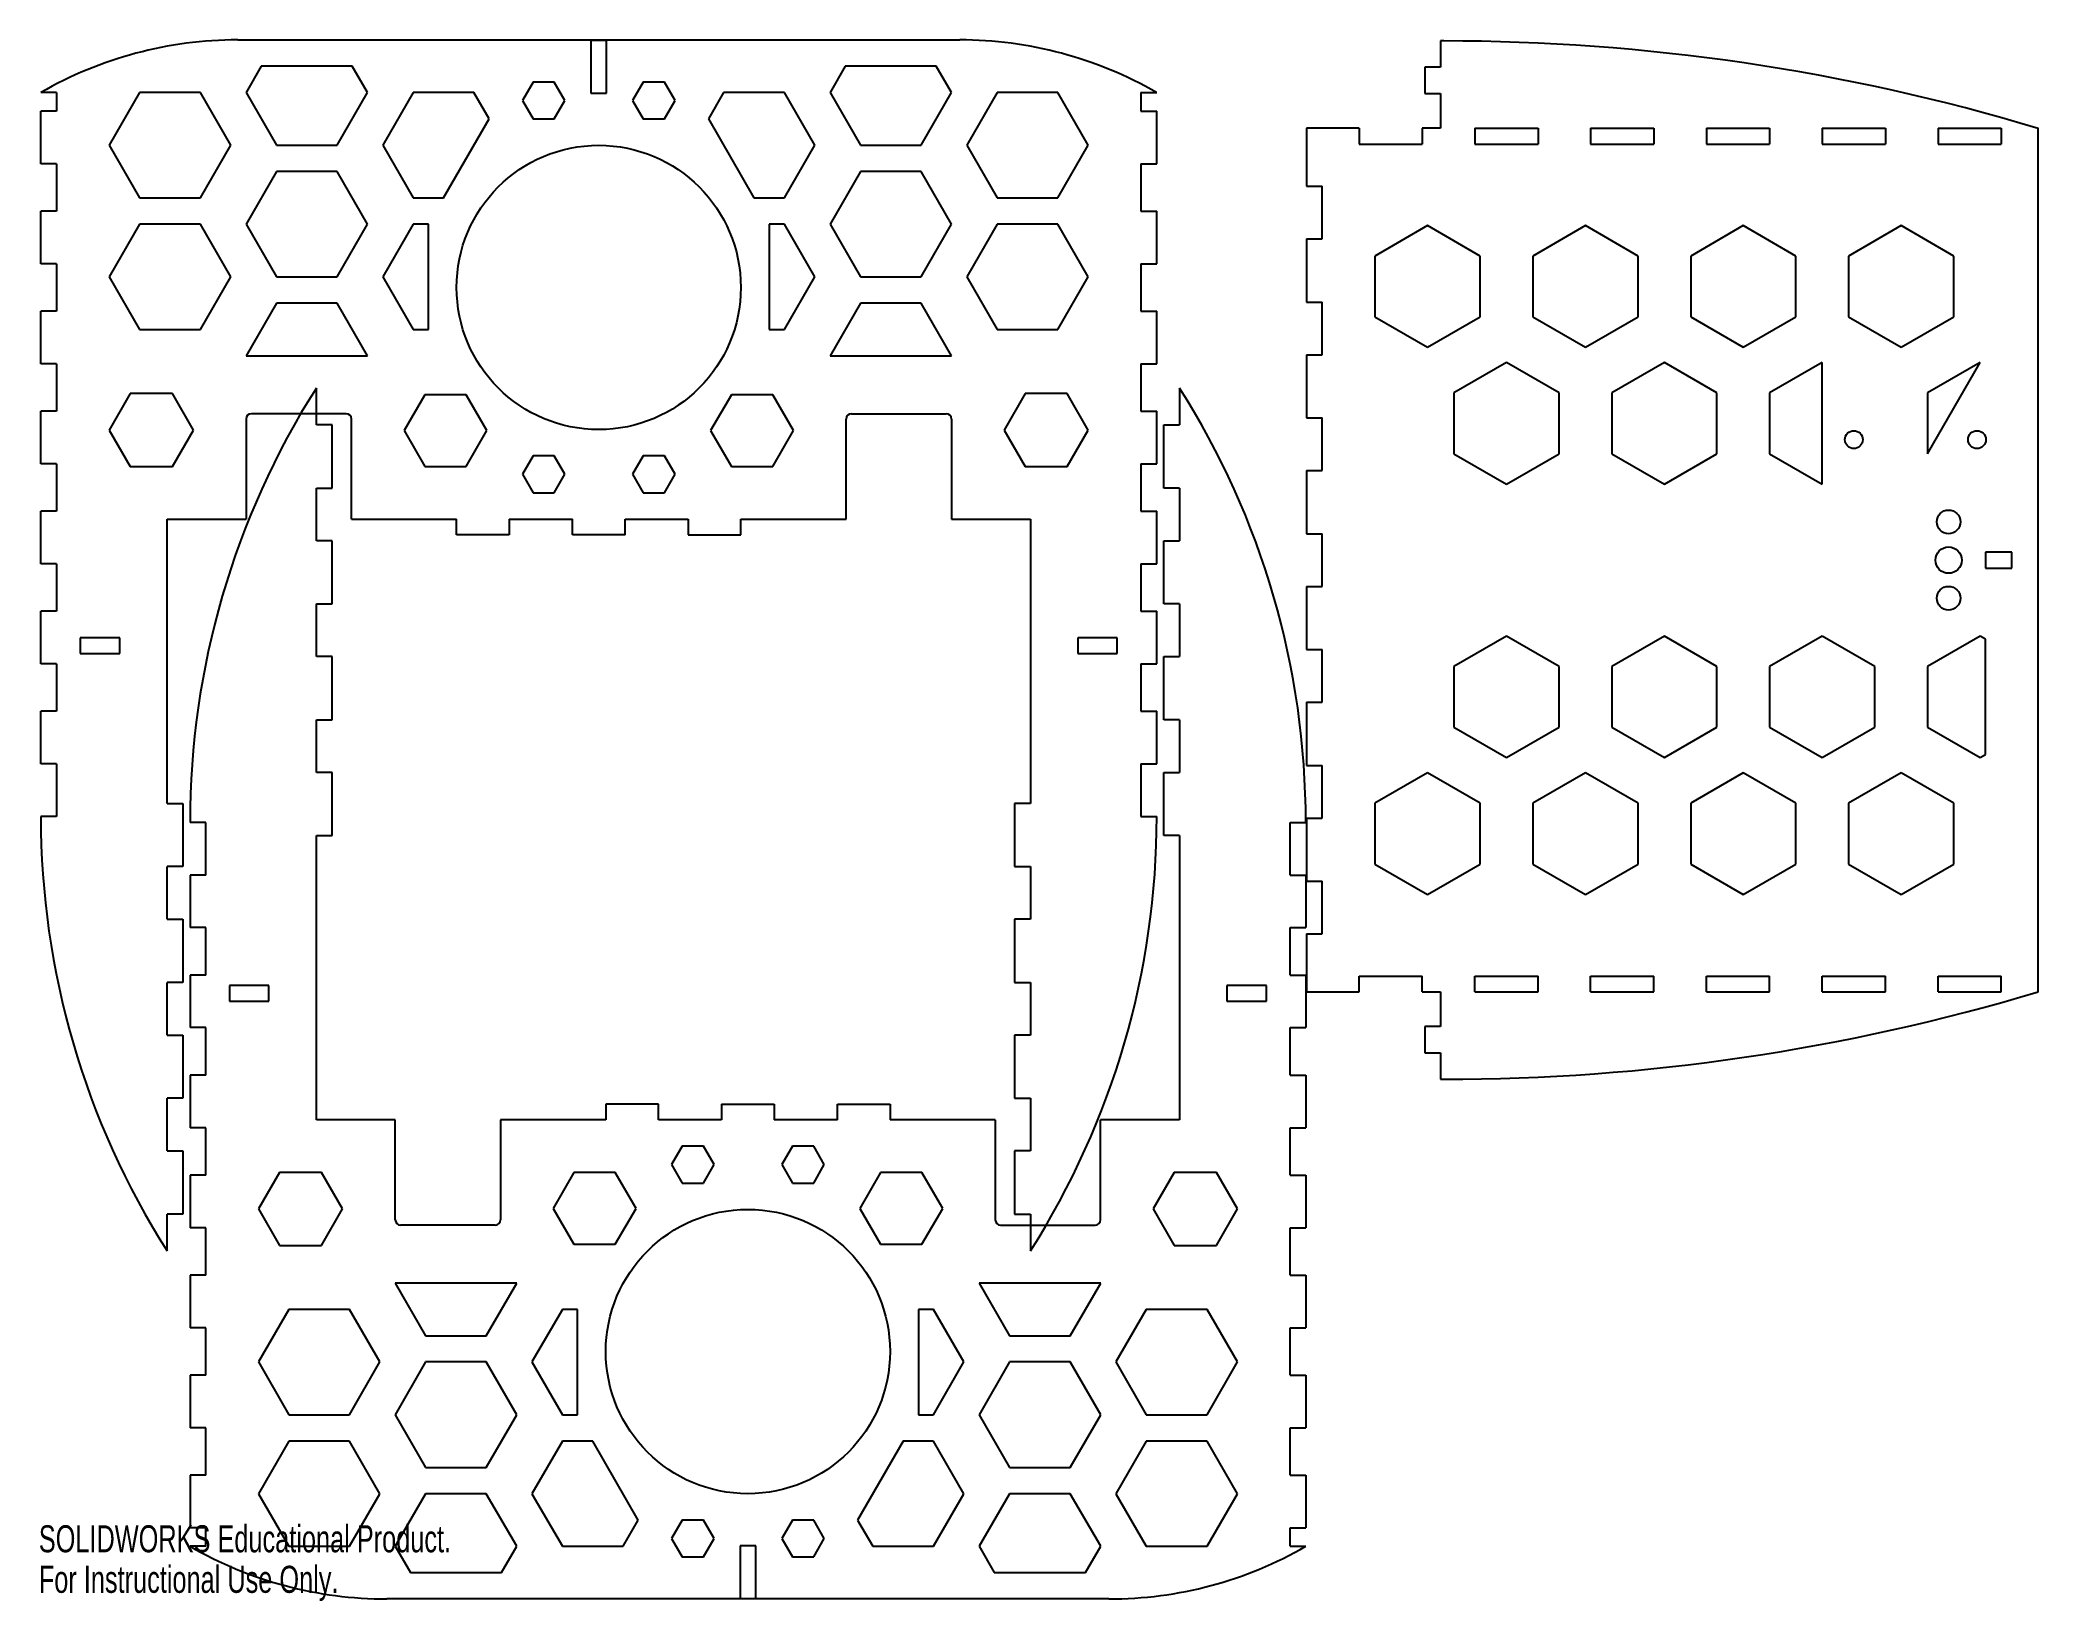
# Model space of a CAD drawing. Header units: inches. Extents: x 0 to 15, y 0 to 11.7.
import ezdxf

# ---------------------------------------------------------------- set-up
doc = ezdxf.new("R2010")
doc.units = ezdxf.units.IN
doc.header["$MEASUREMENT"] = 0
doc.styles.add('SLDTEXTSTYLE0', font='TXT', dxfattribs={"width": 0.7})

msp = doc.modelspace()

# ---------------------------------------------------------------- linework, layer by layer
at = {"color": 7, "linetype": 'Continuous', "lineweight": 25}
for p, q in [((1.488, 11.671), (6.888, 11.671)), ((4.129, 11.667), (4.129, 11.273)), ((4.247, 11.667), (4.129, 11.667)), ((4.247, 11.273), (4.247, 11.667)), ((10.485, 11.663), (10.485, 11.466)), ((10.51, 11.663), (10.485, 11.663)), ((1.663, 11.474), (1.55, 11.277)), ((2.345, 11.474), (1.663, 11.474)), ((2.459, 11.277), (2.345, 11.474)), ((6.031, 11.474), (5.918, 11.277)), ((6.713, 11.474), (6.031, 11.474)), ((6.827, 11.277), (6.713, 11.474)), ((10.367, 11.466), (10.367, 11.27)), ((10.485, 11.466), (10.367, 11.466)), ((0.133, 11.277), (0.015, 11.277)), ((0.133, 11.277), (0.133, 11.139)), ((0.754, 11.277), (0.527, 10.883)), ((1.209, 11.277), (0.754, 11.277)), ((1.436, 10.883), (1.209, 11.277)), ((1.55, 11.277), (1.777, 10.883)), ((2.232, 10.883), (2.459, 11.277)), ((2.8, 11.277), (2.573, 10.883)), ((3.255, 11.277), (2.8, 11.277)), ((3.368, 11.08), (3.255, 11.277)), ((3.697, 11.356), (3.617, 11.218)), ((3.617, 11.218), (3.697, 11.08)), ((3.856, 11.356), (3.697, 11.356)), ((3.935, 11.218), (3.856, 11.356)), ((3.856, 11.08), (3.935, 11.218)), ((4.129, 11.273), (4.247, 11.273)), ((4.521, 11.356), (4.441, 11.218)), ((4.441, 11.218), (4.521, 11.08)), ((4.68, 11.356), (4.521, 11.356)), ((4.76, 11.218), (4.68, 11.356)), ((4.68, 11.08), (4.76, 11.218)), ((5.122, 11.277), (5.008, 11.08)), ((5.577, 11.277), (5.122, 11.277)), ((5.804, 10.883), (5.577, 11.277)), ((5.918, 11.277), (6.145, 10.883)), ((6.6, 10.883), (6.827, 11.277)), ((7.168, 11.277), (6.941, 10.883)), ((7.622, 11.277), (7.168, 11.277)), ((7.85, 10.883), (7.622, 11.277)), ((8.243, 11.277), (8.362, 11.277)), ((8.243, 11.277), (8.243, 11.139)), ((10.367, 11.27), (10.485, 11.27)), ((10.485, 11.27), (10.485, 11.01)), ((0.015, 10.745), (0.015, 11.139)), ((0.133, 11.139), (0.015, 11.139)), ((3.027, 10.489), (3.368, 11.08)), ((3.697, 11.08), (3.856, 11.08)), ((4.521, 11.08), (4.68, 11.08)), ((5.008, 11.08), (5.349, 10.489)), ((8.243, 11.139), (8.362, 11.139)), ((8.362, 10.745), (8.362, 11.139)), ((9.875, 11.01), (9.481, 11.01)), ((9.481, 11.01), (9.481, 10.577)), ((9.875, 11.01), (9.875, 10.892)), ((10.348, 11.01), (10.348, 10.892)), ((10.485, 11.01), (10.348, 11.01)), ((10.741, 11.01), (11.214, 11.01)), ((10.741, 11.01), (10.741, 10.892)), ((11.214, 11.01), (11.214, 10.892)), ((11.607, 11.01), (12.08, 11.01)), ((11.607, 11.01), (11.607, 10.892)), ((12.08, 11.01), (12.08, 10.892)), ((12.474, 11.01), (12.946, 11.01)), ((12.474, 11.01), (12.474, 10.892)), ((12.946, 11.01), (12.946, 10.892)), ((13.34, 11.01), (13.812, 11.01)), ((13.34, 11.01), (13.34, 10.892)), ((13.812, 11.01), (13.812, 10.892)), ((14.206, 11.01), (14.678, 11.01)), ((14.206, 11.01), (14.206, 10.892)), ((14.678, 11.01), (14.678, 10.892)), ((14.954, 4.553), (14.954, 11.01)), ((0.527, 10.883), (0.754, 10.489)), ((1.209, 10.489), (1.436, 10.883)), ((1.777, 10.883), (2.232, 10.883)), ((2.573, 10.883), (2.8, 10.489)), ((5.577, 10.489), (5.804, 10.883)), ((6.145, 10.883), (6.6, 10.883)), ((6.941, 10.883), (7.168, 10.489)), ((7.622, 10.489), (7.85, 10.883)), ((9.875, 10.892), (10.348, 10.892)), ((10.741, 10.892), (11.214, 10.892)), ((11.607, 10.892), (12.08, 10.892)), ((12.474, 10.892), (12.946, 10.892)), ((13.34, 10.892), (13.812, 10.892)), ((14.206, 10.892), (14.678, 10.892)), ((0.133, 10.745), (0.015, 10.745)), ((0.133, 10.745), (0.133, 10.391)), ((1.777, 10.686), (1.55, 10.293)), ((2.232, 10.686), (1.777, 10.686)), ((2.459, 10.293), (2.232, 10.686)), ((6.145, 10.686), (5.918, 10.293)), ((6.6, 10.686), (6.145, 10.686)), ((6.827, 10.293), (6.6, 10.686)), ((8.243, 10.745), (8.362, 10.745)), ((8.243, 10.745), (8.243, 10.391)), ((0.754, 10.489), (1.209, 10.489)), ((2.8, 10.489), (3.027, 10.489)), ((5.349, 10.489), (5.577, 10.489)), ((7.168, 10.489), (7.622, 10.489)), ((9.481, 10.577), (9.6, 10.577)), ((9.6, 10.183), (9.6, 10.577)), ((0.015, 9.997), (0.015, 10.391)), ((0.133, 10.391), (0.015, 10.391)), ((8.243, 10.391), (8.362, 10.391)), ((8.362, 9.997), (8.362, 10.391)), ((0.754, 10.293), (0.527, 9.899)), ((1.209, 10.293), (0.754, 10.293)), ((1.436, 9.899), (1.209, 10.293)), ((1.55, 10.293), (1.777, 9.899)), ((2.232, 9.899), (2.459, 10.293)), ((2.8, 10.293), (2.573, 9.899)), ((2.914, 10.293), (2.8, 10.293)), ((2.914, 9.505), (2.914, 10.293)), ((5.577, 10.293), (5.463, 10.293)), ((5.463, 10.293), (5.463, 9.505)), ((5.804, 9.899), (5.577, 10.293)), ((5.918, 10.293), (6.145, 9.899)), ((6.6, 9.899), (6.827, 10.293)), ((7.168, 10.293), (6.941, 9.899)), ((7.622, 10.293), (7.168, 10.293)), ((7.85, 9.899), (7.622, 10.293)), ((9.481, 10.183), (9.6, 10.183)), ((9.481, 10.183), (9.481, 9.711)), ((10.387, 10.282), (9.993, 10.054)), ((10.781, 10.054), (10.387, 10.282)), ((11.568, 10.282), (11.174, 10.054)), ((11.962, 10.054), (11.568, 10.282)), ((12.749, 10.282), (12.356, 10.054)), ((13.143, 10.054), (12.749, 10.282)), ((13.93, 10.282), (13.537, 10.054)), ((14.324, 10.054), (13.93, 10.282)), ((9.993, 10.054), (9.993, 9.6)), ((10.781, 9.6), (10.781, 10.054)), ((11.174, 10.054), (11.174, 9.6)), ((11.962, 9.6), (11.962, 10.054)), ((12.356, 10.054), (12.356, 9.6)), ((13.143, 9.6), (13.143, 10.054)), ((13.537, 10.054), (13.537, 9.6)), ((14.324, 9.6), (14.324, 10.054)), ((0.133, 9.997), (0.015, 9.997)), ((0.133, 9.997), (0.133, 9.643)), ((0.527, 9.899), (0.754, 9.505)), ((1.209, 9.505), (1.436, 9.899)), ((1.777, 9.899), (2.232, 9.899)), ((2.573, 9.899), (2.8, 9.505)), ((5.577, 9.505), (5.804, 9.899)), ((6.145, 9.899), (6.6, 9.899)), ((6.941, 9.899), (7.168, 9.505)), ((7.622, 9.505), (7.85, 9.899)), ((8.243, 9.997), (8.362, 9.997)), ((8.243, 9.997), (8.243, 9.643)), ((0.015, 9.249), (0.015, 9.643)), ((0.133, 9.643), (0.015, 9.643)), ((1.777, 9.702), (1.55, 9.308)), ((2.232, 9.702), (1.777, 9.702)), ((2.459, 9.308), (2.232, 9.702)), ((6.145, 9.702), (5.918, 9.308)), ((6.6, 9.702), (6.145, 9.702)), ((6.827, 9.308), (6.6, 9.702)), ((8.243, 9.643), (8.362, 9.643)), ((8.362, 9.249), (8.362, 9.643)), ((9.481, 9.711), (9.6, 9.711)), ((9.6, 9.317), (9.6, 9.711)), ((9.993, 9.6), (10.387, 9.373)), ((10.387, 9.373), (10.781, 9.6)), ((11.174, 9.6), (11.568, 9.373)), ((11.568, 9.373), (11.962, 9.6)), ((12.356, 9.6), (12.749, 9.373)), ((12.749, 9.373), (13.143, 9.6)), ((13.537, 9.6), (13.93, 9.373)), ((13.93, 9.373), (14.324, 9.6)), ((0.754, 9.505), (1.209, 9.505)), ((2.8, 9.505), (2.914, 9.505)), ((5.463, 9.505), (5.577, 9.505)), ((7.168, 9.505), (7.622, 9.505)), ((1.55, 9.308), (2.459, 9.308)), ((5.918, 9.308), (6.827, 9.308)), ((9.481, 9.317), (9.6, 9.317)), ((9.481, 9.317), (9.481, 8.844)), ((0.133, 9.249), (0.015, 9.249)), ((0.133, 9.249), (0.133, 8.895)), ((8.243, 9.249), (8.362, 9.249)), ((8.243, 9.249), (8.243, 8.895)), ((10.978, 9.259), (10.584, 9.032)), ((11.371, 9.032), (10.978, 9.259)), ((12.159, 9.259), (11.765, 9.032)), ((12.552, 9.032), (12.159, 9.259)), ((13.34, 9.259), (12.946, 9.032)), ((13.34, 8.35), (13.34, 9.259)), ((14.127, 8.577), (14.521, 9.259)), ((14.521, 9.259), (14.127, 9.032)), ((0.684, 9.027), (0.527, 8.754)), ((0.999, 9.027), (0.684, 9.027)), ((1.157, 8.754), (0.999, 9.027)), ((2.076, 8.792), (2.076, 9.068)), ((2.887, 9.018), (2.732, 8.75)), ((3.197, 9.018), (2.887, 9.018)), ((3.351, 8.75), (3.197, 9.018)), ((5.18, 9.018), (5.025, 8.75)), ((5.49, 9.018), (5.18, 9.018)), ((5.645, 8.75), (5.49, 9.018)), ((7.377, 9.027), (7.22, 8.754)), ((7.692, 9.027), (7.377, 9.027)), ((7.85, 8.754), (7.692, 9.027)), ((8.532, 9.068), (8.532, 8.792)), ((10.584, 9.032), (10.584, 8.577)), ((11.371, 8.577), (11.371, 9.032)), ((11.765, 9.032), (11.765, 8.577)), ((12.552, 8.577), (12.552, 9.032)), ((12.946, 9.032), (12.946, 8.577)), ((14.127, 9.032), (14.127, 8.577)), ((0.015, 8.501), (0.015, 8.895)), ((0.133, 8.895), (0.015, 8.895)), ((1.551, 8.836), (1.551, 8.088)), ((2.299, 8.875), (1.59, 8.875)), ((2.338, 8.088), (2.338, 8.836)), ((6.039, 8.088), (6.039, 8.836)), ((6.078, 8.875), (6.787, 8.875)), ((6.826, 8.836), (6.826, 8.088)), ((8.243, 8.895), (8.362, 8.895)), ((8.362, 8.501), (8.362, 8.895)), ((9.481, 8.844), (9.6, 8.844)), ((9.6, 8.451), (9.6, 8.844)), ((0.527, 8.754), (0.684, 8.482)), ((0.999, 8.482), (1.157, 8.754)), ((2.194, 8.792), (2.076, 8.792)), ((2.194, 8.32), (2.194, 8.792)), ((2.732, 8.75), (2.887, 8.482)), ((3.197, 8.482), (3.351, 8.75)), ((5.025, 8.75), (5.18, 8.482)), ((5.49, 8.482), (5.645, 8.75)), ((7.22, 8.754), (7.377, 8.482)), ((7.692, 8.482), (7.85, 8.754)), ((8.414, 8.32), (8.414, 8.792)), ((8.414, 8.792), (8.532, 8.792)), ((3.697, 8.56), (3.617, 8.423)), ((3.856, 8.56), (3.697, 8.56)), ((3.935, 8.423), (3.856, 8.56)), ((4.521, 8.56), (4.441, 8.423)), ((4.68, 8.56), (4.521, 8.56)), ((4.76, 8.423), (4.68, 8.56)), ((10.584, 8.577), (10.978, 8.35)), ((10.978, 8.35), (11.371, 8.577)), ((11.765, 8.577), (12.159, 8.35)), ((12.159, 8.35), (12.552, 8.577)), ((12.946, 8.577), (13.34, 8.35)), ((0.133, 8.501), (0.015, 8.501)), ((0.133, 8.501), (0.133, 8.147)), ((0.684, 8.482), (0.999, 8.482)), ((2.887, 8.482), (3.197, 8.482)), ((3.617, 8.423), (3.697, 8.285)), ((3.856, 8.285), (3.935, 8.423)), ((4.441, 8.423), (4.521, 8.285)), ((4.68, 8.285), (4.76, 8.423)), ((5.18, 8.482), (5.49, 8.482)), ((7.377, 8.482), (7.692, 8.482)), ((8.243, 8.501), (8.362, 8.501)), ((8.243, 8.501), (8.243, 8.147)), ((9.481, 8.451), (9.6, 8.451)), ((9.481, 8.451), (9.481, 7.978)), ((2.076, 8.32), (2.194, 8.32)), ((2.076, 7.926), (2.076, 8.32)), ((3.697, 8.285), (3.856, 8.285)), ((4.521, 8.285), (4.68, 8.285)), ((8.532, 8.32), (8.414, 8.32)), ((8.532, 8.32), (8.532, 7.926)), ((0.015, 7.753), (0.015, 8.147)), ((0.133, 8.147), (0.015, 8.147)), ((0.96, 8.088), (1.551, 8.088)), ((0.96, 5.962), (0.96, 8.088)), ((2.338, 8.088), (3.125, 8.088)), ((3.125, 7.97), (3.125, 8.088)), ((3.519, 8.088), (3.991, 8.088)), ((3.519, 8.088), (3.519, 7.97)), ((3.991, 7.97), (3.991, 8.088)), ((4.385, 8.088), (4.858, 8.088)), ((4.385, 7.97), (4.385, 8.088)), ((4.858, 8.088), (4.858, 7.97)), ((5.251, 8.088), (6.039, 8.088)), ((5.251, 7.97), (5.251, 8.088)), ((6.826, 8.088), (7.417, 8.088)), ((7.417, 8.088), (7.417, 5.962)), ((8.243, 8.147), (8.362, 8.147)), ((8.362, 7.753), (8.362, 8.147)), ((2.194, 7.926), (2.076, 7.926)), ((2.194, 7.454), (2.194, 7.926)), ((3.519, 7.97), (3.125, 7.97)), ((4.385, 7.97), (3.991, 7.97)), ((4.858, 7.97), (5.251, 7.97)), ((8.414, 7.454), (8.414, 7.926)), ((8.414, 7.926), (8.532, 7.926)), ((9.481, 7.978), (9.6, 7.978)), ((9.6, 7.585), (9.6, 7.978)), ((14.757, 7.841), (14.56, 7.841)), ((14.56, 7.841), (14.56, 7.722)), ((14.757, 7.722), (14.757, 7.841)), ((0.133, 7.753), (0.015, 7.753)), ((0.133, 7.753), (0.133, 7.399)), ((8.243, 7.753), (8.362, 7.753)), ((8.243, 7.753), (8.243, 7.399)), ((14.56, 7.722), (14.757, 7.722)), ((9.481, 7.585), (9.6, 7.585)), ((9.481, 7.585), (9.481, 7.112)), ((0.015, 7.005), (0.015, 7.399)), ((0.133, 7.399), (0.015, 7.399)), ((2.076, 7.454), (2.194, 7.454)), ((2.076, 7.06), (2.076, 7.454)), ((8.243, 7.399), (8.362, 7.399)), ((8.362, 7.005), (8.362, 7.399)), ((8.532, 7.454), (8.414, 7.454)), ((8.532, 7.454), (8.532, 7.06)), ((0.31, 7.2), (0.31, 7.082)), ((0.606, 7.2), (0.31, 7.2)), ((0.606, 7.082), (0.606, 7.2)), ((8.066, 7.2), (7.771, 7.2)), ((7.771, 7.2), (7.771, 7.082)), ((8.066, 7.082), (8.066, 7.2)), ((10.978, 7.213), (10.584, 6.986)), ((11.371, 6.986), (10.978, 7.213)), ((12.159, 7.213), (11.765, 6.986)), ((12.552, 6.986), (12.159, 7.213)), ((13.34, 7.213), (12.946, 6.986)), ((13.733, 6.986), (13.34, 7.213)), ((14.521, 7.213), (14.127, 6.986)), ((14.56, 7.19), (14.521, 7.213)), ((14.56, 6.327), (14.56, 7.19)), ((0.31, 7.082), (0.606, 7.082)), ((2.194, 7.06), (2.076, 7.06)), ((2.194, 6.588), (2.194, 7.06)), ((7.771, 7.082), (8.066, 7.082)), ((8.414, 6.588), (8.414, 7.06)), ((8.414, 7.06), (8.532, 7.06)), ((9.481, 7.112), (9.6, 7.112)), ((9.6, 6.718), (9.6, 7.112)), ((0.133, 7.005), (0.015, 7.005)), ((0.133, 7.005), (0.133, 6.651)), ((8.243, 7.005), (8.362, 7.005)), ((8.243, 7.005), (8.243, 6.651)), ((10.584, 6.986), (10.584, 6.531)), ((11.371, 6.531), (11.371, 6.986)), ((11.765, 6.986), (11.765, 6.531)), ((12.552, 6.531), (12.552, 6.986)), ((12.946, 6.986), (12.946, 6.531)), ((13.733, 6.531), (13.733, 6.986)), ((14.127, 6.986), (14.127, 6.531)), ((0.015, 6.257), (0.015, 6.651)), ((0.133, 6.651), (0.015, 6.651)), ((2.076, 6.588), (2.194, 6.588)), ((2.076, 6.194), (2.076, 6.588)), ((8.243, 6.651), (8.362, 6.651)), ((8.362, 6.257), (8.362, 6.651)), ((8.532, 6.588), (8.414, 6.588)), ((8.532, 6.588), (8.532, 6.194)), ((9.481, 6.718), (9.6, 6.718)), ((9.481, 6.718), (9.481, 6.246)), ((10.584, 6.531), (10.978, 6.304)), ((10.978, 6.304), (11.371, 6.531)), ((11.765, 6.531), (12.159, 6.304)), ((12.159, 6.304), (12.552, 6.531)), ((12.946, 6.531), (13.34, 6.304)), ((13.34, 6.304), (13.733, 6.531)), ((14.127, 6.531), (14.521, 6.304)), ((14.521, 6.304), (14.56, 6.327)), ((0.133, 6.257), (0.015, 6.257)), ((0.133, 6.257), (0.133, 5.863)), ((2.194, 6.194), (2.076, 6.194)), ((2.194, 5.722), (2.194, 6.194)), ((8.243, 6.257), (8.362, 6.257)), ((8.243, 6.257), (8.243, 5.863)), ((8.414, 5.722), (8.414, 6.194)), ((8.414, 6.194), (8.532, 6.194)), ((9.481, 6.246), (9.6, 6.246)), ((9.6, 5.852), (9.6, 6.246)), ((10.387, 6.19), (9.993, 5.963)), ((10.781, 5.963), (10.387, 6.19)), ((11.568, 6.19), (11.174, 5.963)), ((11.962, 5.963), (11.568, 6.19)), ((12.749, 6.19), (12.356, 5.963)), ((13.143, 5.963), (12.749, 6.19)), ((13.93, 6.19), (13.537, 5.963)), ((14.324, 5.963), (13.93, 6.19)), ((0.133, 5.863), (0.015, 5.863)), ((0.96, 5.962), (1.078, 5.962)), ((1.078, 5.962), (1.078, 5.489)), ((7.299, 5.962), (7.299, 5.489)), ((7.417, 5.962), (7.299, 5.962)), ((8.243, 5.863), (8.362, 5.863)), ((9.481, 5.852), (9.6, 5.852)), ((9.481, 5.852), (9.481, 5.38)), ((9.993, 5.963), (9.993, 5.508)), ((10.781, 5.508), (10.781, 5.963)), ((11.174, 5.963), (11.174, 5.508)), ((11.962, 5.508), (11.962, 5.963)), ((12.356, 5.963), (12.356, 5.508)), ((13.143, 5.508), (13.143, 5.963)), ((13.537, 5.963), (13.537, 5.508)), ((14.324, 5.508), (14.324, 5.963)), ((1.249, 5.82), (1.131, 5.82)), ((1.249, 5.426), (1.249, 5.82)), ((2.076, 5.722), (2.194, 5.722)), ((2.076, 3.596), (2.076, 5.722)), ((8.532, 5.722), (8.414, 5.722)), ((8.532, 5.722), (8.532, 3.596)), ((9.359, 5.82), (9.477, 5.82)), ((9.359, 5.426), (9.359, 5.82)), ((1.078, 5.489), (0.96, 5.489)), ((0.96, 5.096), (0.96, 5.489)), ((1.131, 5.426), (1.131, 5.033)), ((1.249, 5.426), (1.131, 5.426)), ((7.299, 5.489), (7.417, 5.489)), ((7.417, 5.489), (7.417, 5.096)), ((9.359, 5.426), (9.477, 5.426)), ((9.477, 5.426), (9.477, 5.033)), ((9.993, 5.508), (10.387, 5.281)), ((10.387, 5.281), (10.781, 5.508)), ((11.174, 5.508), (11.568, 5.281)), ((11.568, 5.281), (11.962, 5.508)), ((12.356, 5.508), (12.749, 5.281)), ((12.749, 5.281), (13.143, 5.508)), ((13.537, 5.508), (13.93, 5.281)), ((13.93, 5.281), (14.324, 5.508)), ((9.481, 5.38), (9.6, 5.38)), ((9.6, 4.986), (9.6, 5.38)), ((0.96, 5.096), (1.078, 5.096)), ((1.078, 5.096), (1.078, 4.623)), ((7.299, 5.096), (7.299, 4.623)), ((7.417, 5.096), (7.299, 5.096)), ((1.249, 5.033), (1.131, 5.033)), ((1.249, 4.678), (1.249, 5.033)), ((9.359, 5.033), (9.477, 5.033)), ((9.359, 4.678), (9.359, 5.033)), ((9.481, 4.986), (9.481, 4.553)), ((9.481, 4.986), (9.6, 4.986)), ((1.131, 4.678), (1.131, 4.285)), ((1.249, 4.678), (1.131, 4.678)), ((9.359, 4.678), (9.477, 4.678)), ((9.477, 4.678), (9.477, 4.285)), ((9.875, 4.671), (10.348, 4.671)), ((9.875, 4.553), (9.875, 4.671)), ((10.348, 4.553), (10.348, 4.671)), ((10.741, 4.671), (11.214, 4.671)), ((10.741, 4.553), (10.741, 4.671)), ((11.214, 4.553), (11.214, 4.671)), ((11.607, 4.671), (12.08, 4.671)), ((11.607, 4.553), (11.607, 4.671)), ((12.08, 4.553), (12.08, 4.671)), ((12.474, 4.671), (12.946, 4.671)), ((12.474, 4.553), (12.474, 4.671)), ((12.946, 4.553), (12.946, 4.671)), ((13.34, 4.671), (13.812, 4.671)), ((13.34, 4.553), (13.34, 4.671)), ((13.812, 4.553), (13.812, 4.671)), ((14.206, 4.671), (14.678, 4.671)), ((14.206, 4.553), (14.206, 4.671)), ((14.678, 4.553), (14.678, 4.671)), ((1.078, 4.623), (0.96, 4.623)), ((0.96, 4.23), (0.96, 4.623)), ((1.721, 4.601), (1.426, 4.601)), ((1.426, 4.601), (1.426, 4.483)), ((1.721, 4.483), (1.721, 4.601)), ((7.299, 4.623), (7.417, 4.623)), ((7.417, 4.623), (7.417, 4.23)), ((9.182, 4.601), (8.887, 4.601)), ((8.887, 4.601), (8.887, 4.483)), ((9.182, 4.483), (9.182, 4.601)), ((9.481, 4.553), (9.875, 4.553)), ((10.348, 4.553), (10.485, 4.553)), ((10.485, 4.553), (10.485, 4.293)), ((10.741, 4.553), (11.214, 4.553)), ((11.607, 4.553), (12.08, 4.553)), ((12.474, 4.553), (12.946, 4.553)), ((13.34, 4.553), (13.812, 4.553)), ((14.206, 4.553), (14.678, 4.553)), ((1.426, 4.483), (1.721, 4.483)), ((8.887, 4.483), (9.182, 4.483)), ((0.96, 4.23), (1.078, 4.23)), ((1.078, 4.23), (1.078, 3.757)), ((1.249, 4.285), (1.131, 4.285)), ((1.249, 3.93), (1.249, 4.285)), ((7.299, 4.23), (7.299, 3.757)), ((7.417, 4.23), (7.299, 4.23)), ((9.359, 4.285), (9.477, 4.285)), ((9.359, 3.93), (9.359, 4.285)), ((10.367, 4.293), (10.367, 4.096)), ((10.485, 4.293), (10.367, 4.293)), ((10.367, 4.096), (10.485, 4.096)), ((10.485, 4.096), (10.485, 3.9)), ((1.131, 3.93), (1.131, 3.537)), ((1.249, 3.93), (1.131, 3.93)), ((9.359, 3.93), (9.477, 3.93)), ((9.477, 3.93), (9.477, 3.537)), ((10.485, 3.9), (10.51, 3.9)), ((1.078, 3.757), (0.96, 3.757)), ((0.96, 3.363), (0.96, 3.757)), ((7.299, 3.757), (7.417, 3.757)), ((7.417, 3.757), (7.417, 3.363)), ((2.666, 3.596), (2.076, 3.596)), ((2.666, 2.848), (2.666, 3.596)), ((3.454, 3.596), (3.454, 2.848)), ((4.241, 3.596), (3.454, 3.596)), ((4.241, 3.714), (4.241, 3.596)), ((4.635, 3.714), (4.241, 3.714)), ((4.635, 3.596), (4.635, 3.714)), ((5.107, 3.596), (4.635, 3.596)), ((5.107, 3.714), (5.107, 3.596)), ((5.107, 3.714), (5.501, 3.714)), ((5.501, 3.714), (5.501, 3.596)), ((5.973, 3.596), (5.501, 3.596)), ((5.973, 3.596), (5.973, 3.714)), ((5.973, 3.714), (6.367, 3.714)), ((6.367, 3.714), (6.367, 3.596)), ((7.154, 3.596), (6.367, 3.596)), ((7.154, 3.596), (7.154, 2.848)), ((7.942, 2.848), (7.942, 3.596)), ((8.532, 3.596), (7.942, 3.596)), ((1.249, 3.537), (1.131, 3.537)), ((1.249, 3.182), (1.249, 3.537)), ((9.359, 3.537), (9.477, 3.537)), ((9.359, 3.182), (9.359, 3.537)), ((0.96, 3.363), (1.078, 3.363)), ((1.078, 3.363), (1.078, 2.891)), ((4.812, 3.399), (4.733, 3.261)), ((4.971, 3.399), (4.812, 3.399)), ((5.051, 3.261), (4.971, 3.399)), ((5.637, 3.399), (5.557, 3.261)), ((5.796, 3.399), (5.637, 3.399)), ((5.875, 3.261), (5.796, 3.399)), ((7.299, 3.363), (7.299, 2.891)), ((7.417, 3.363), (7.299, 3.363)), ((1.131, 3.182), (1.131, 2.788)), ((1.249, 3.182), (1.131, 3.182)), ((1.8, 3.202), (1.643, 2.929)), ((2.115, 3.202), (1.8, 3.202)), ((2.272, 2.929), (2.115, 3.202)), ((4.002, 3.202), (3.847, 2.933)), ((4.312, 3.202), (4.002, 3.202)), ((4.467, 2.933), (4.312, 3.202)), ((4.733, 3.261), (4.812, 3.123)), ((4.971, 3.123), (5.051, 3.261)), ((5.557, 3.261), (5.637, 3.123)), ((5.796, 3.123), (5.875, 3.261)), ((6.296, 3.202), (6.141, 2.933)), ((6.606, 3.202), (6.296, 3.202)), ((6.761, 2.933), (6.606, 3.202)), ((8.493, 3.202), (8.335, 2.929)), ((8.808, 3.202), (8.493, 3.202)), ((8.965, 2.929), (8.808, 3.202)), ((9.359, 3.182), (9.477, 3.182)), ((9.477, 3.182), (9.477, 2.788)), ((4.812, 3.123), (4.971, 3.123)), ((5.637, 3.123), (5.796, 3.123)), ((1.078, 2.891), (0.96, 2.891)), ((0.96, 2.615), (0.96, 2.891)), ((1.643, 2.929), (1.8, 2.656)), ((2.115, 2.656), (2.272, 2.929)), ((3.847, 2.933), (4.002, 2.665)), ((4.312, 2.665), (4.467, 2.933)), ((6.141, 2.933), (6.296, 2.665)), ((6.606, 2.665), (6.761, 2.933)), ((7.299, 2.891), (7.417, 2.891)), ((7.417, 2.891), (7.417, 2.615)), ((8.335, 2.929), (8.493, 2.656)), ((8.808, 2.656), (8.965, 2.929)), ((1.249, 2.788), (1.131, 2.788)), ((1.249, 2.434), (1.249, 2.788)), ((3.414, 2.808), (2.706, 2.808)), ((7.194, 2.808), (7.902, 2.808)), ((9.359, 2.788), (9.477, 2.788)), ((9.359, 2.434), (9.359, 2.788)), ((1.8, 2.656), (2.115, 2.656)), ((4.002, 2.665), (4.312, 2.665)), ((6.296, 2.665), (6.606, 2.665)), ((8.493, 2.656), (8.808, 2.656)), ((1.131, 2.434), (1.131, 2.04)), ((1.249, 2.434), (1.131, 2.434)), ((9.359, 2.434), (9.477, 2.434)), ((9.477, 2.434), (9.477, 2.04)), ((2.665, 2.375), (2.893, 1.981)), ((3.575, 2.375), (2.665, 2.375)), ((3.347, 1.981), (3.575, 2.375)), ((7.033, 2.375), (7.261, 1.981)), ((7.943, 2.375), (7.033, 2.375)), ((7.715, 1.981), (7.943, 2.375)), ((1.87, 2.178), (1.643, 1.785)), ((2.324, 2.178), (1.87, 2.178)), ((2.552, 1.785), (2.324, 2.178)), ((3.916, 2.178), (3.688, 1.785)), ((4.029, 2.178), (3.916, 2.178)), ((4.029, 1.391), (4.029, 2.178)), ((6.692, 2.178), (6.579, 2.178)), ((6.579, 2.178), (6.579, 1.391)), ((6.92, 1.785), (6.692, 2.178)), ((8.284, 2.178), (8.056, 1.785)), ((8.738, 2.178), (8.284, 2.178)), ((8.965, 1.785), (8.738, 2.178)), ((1.249, 2.04), (1.131, 2.04)), ((1.249, 1.686), (1.249, 2.04)), ((2.893, 1.981), (3.347, 1.981)), ((7.261, 1.981), (7.715, 1.981)), ((9.359, 2.04), (9.477, 2.04)), ((9.359, 1.686), (9.359, 2.04)), ((1.131, 1.686), (1.131, 1.292)), ((1.249, 1.686), (1.131, 1.686)), ((1.643, 1.785), (1.87, 1.391)), ((2.324, 1.391), (2.552, 1.785)), ((2.893, 1.785), (2.665, 1.391)), ((3.347, 1.785), (2.893, 1.785)), ((3.575, 1.391), (3.347, 1.785)), ((3.688, 1.785), (3.916, 1.391)), ((6.692, 1.391), (6.92, 1.785)), ((7.261, 1.785), (7.033, 1.391)), ((7.715, 1.785), (7.261, 1.785)), ((7.943, 1.391), (7.715, 1.785)), ((8.056, 1.785), (8.284, 1.391)), ((8.738, 1.391), (8.965, 1.785)), ((9.359, 1.686), (9.477, 1.686)), ((9.477, 1.686), (9.477, 1.292)), ((1.87, 1.391), (2.324, 1.391)), ((2.665, 1.391), (2.893, 0.997)), ((3.347, 0.997), (3.575, 1.391)), ((3.916, 1.391), (4.029, 1.391)), ((6.579, 1.391), (6.692, 1.391)), ((7.033, 1.391), (7.261, 0.997)), ((7.715, 0.997), (7.943, 1.391)), ((8.284, 1.391), (8.738, 1.391)), ((1.249, 1.292), (1.131, 1.292)), ((1.249, 0.938), (1.249, 1.292)), ((9.359, 1.292), (9.477, 1.292)), ((9.359, 0.938), (9.359, 1.292)), ((1.87, 1.194), (1.643, 0.8)), ((2.324, 1.194), (1.87, 1.194)), ((2.552, 0.8), (2.324, 1.194)), ((3.916, 1.194), (3.688, 0.8)), ((4.143, 1.194), (3.916, 1.194)), ((4.484, 0.603), (4.143, 1.194)), ((6.465, 1.194), (6.124, 0.603)), ((6.692, 1.194), (6.465, 1.194)), ((6.92, 0.8), (6.692, 1.194)), ((8.284, 1.194), (8.056, 0.8)), ((8.738, 1.194), (8.284, 1.194)), ((8.965, 0.8), (8.738, 1.194)), ((1.131, 0.938), (1.131, 0.544)), ((1.249, 0.938), (1.131, 0.938)), ((2.893, 0.997), (3.347, 0.997)), ((7.261, 0.997), (7.715, 0.997)), ((9.359, 0.938), (9.477, 0.938)), ((9.477, 0.938), (9.477, 0.544)), ((1.643, 0.8), (1.87, 0.407)), ((2.324, 0.407), (2.552, 0.8)), ((2.893, 0.8), (2.665, 0.407)), ((3.347, 0.8), (2.893, 0.8)), ((3.575, 0.407), (3.347, 0.8)), ((3.688, 0.8), (3.916, 0.407)), ((6.692, 0.407), (6.92, 0.8)), ((7.261, 0.8), (7.033, 0.407)), ((7.715, 0.8), (7.261, 0.8)), ((7.943, 0.407), (7.715, 0.8)), ((8.056, 0.8), (8.284, 0.407)), ((8.738, 0.407), (8.965, 0.8)), ((4.37, 0.407), (4.484, 0.603)), ((4.812, 0.603), (4.733, 0.466)), ((4.971, 0.603), (4.812, 0.603)), ((5.051, 0.466), (4.971, 0.603)), ((5.637, 0.603), (5.557, 0.466)), ((5.796, 0.603), (5.637, 0.603)), ((5.875, 0.466), (5.796, 0.603)), ((6.124, 0.603), (6.238, 0.407)), ((1.249, 0.544), (1.131, 0.544)), ((1.249, 0.407), (1.249, 0.544)), ((4.733, 0.466), (4.812, 0.328)), ((4.971, 0.328), (5.051, 0.466)), ((5.557, 0.466), (5.637, 0.328)), ((5.796, 0.328), (5.875, 0.466)), ((9.359, 0.544), (9.477, 0.544)), ((9.359, 0.407), (9.359, 0.544)), ((1.249, 0.407), (1.131, 0.407)), ((1.87, 0.407), (2.324, 0.407)), ((2.665, 0.407), (2.779, 0.21)), ((3.461, 0.21), (3.575, 0.407)), ((3.916, 0.407), (4.37, 0.407)), ((4.812, 0.328), (4.971, 0.328)), ((5.363, 0.411), (5.245, 0.411)), ((5.245, 0.411), (5.245, 0.017)), ((5.363, 0.017), (5.363, 0.411)), ((5.637, 0.328), (5.796, 0.328)), ((6.238, 0.407), (6.692, 0.407)), ((7.033, 0.407), (7.147, 0.21)), ((7.829, 0.21), (7.943, 0.407)), ((8.284, 0.407), (8.738, 0.407)), ((9.359, 0.407), (9.477, 0.407)), ((2.779, 0.21), (3.461, 0.21)), ((7.147, 0.21), (7.829, 0.21)), ((8.004, 0.013), (2.604, 0.013)), ((5.245, 0.017), (5.363, 0.017))]:
    msp.add_line(p, q, dxfattribs=at)
at = {"color": 7, "linetype": 'Continuous'}
for p, q in [((14.56, 7.841), (14.56, 7.722)), ((14.757, 7.841), (14.56, 7.841)), ((14.757, 7.722), (14.757, 7.841)), ((14.56, 7.722), (14.757, 7.722))]:
    msp.add_line(p, q, dxfattribs=at)
at = {"color": 7, "linetype": 'Continuous', "lineweight": 25}
for centre, radius in [((4.188, 9.82), 1.063), ((13.576, 8.682), 0.0669), ((14.497, 8.682), 0.0669), ((14.285, 8.067), 0.0886), ((14.285, 7.781), 0.0984), ((14.285, 7.496), 0.0886), ((5.304, 1.863), 1.063)]:
    msp.add_circle(centre, radius, dxfattribs=at)
at = {"color": 7, "linetype": 'Continuous'}
for centre in [(13.576, 8.682), (14.497, 8.682)]:
    msp.add_circle(centre, 0.0669, dxfattribs=at)
at = {"color": 7, "linetype": 'Continuous', "lineweight": 25}
for centre, radius, start, end in [((1.488, 8.718), 2.953, 90, 119.9264), ((6.888, 8.718), 2.953, 60.0736, 90), ((10.51, -3.773), 15.436, 73.2678, 90), ((7.186, 5.82), 6.055, 147.5596, 180), ((3.422, 5.82), 6.055, 0, 32.4404), ((1.59, 8.836), 0.0394, 90, 180), ((2.299, 8.836), 0.0394, 0, 90), ((6.078, 8.836), 0.0394, 90, 180), ((6.787, 8.836), 0.0394, 0, 90), ((6.07, 5.863), 6.055, 180, 212.4404), ((2.307, 5.863), 6.055, 327.5596, 360), ((10.51, 19.335), 15.436, 270, 286.7322), ((2.706, 2.848), 0.0394, 180, 270), ((3.414, 2.848), 0.0394, 270, 0), ((7.194, 2.848), 0.0394, 180, 270), ((7.902, 2.848), 0.0394, 270, 0), ((2.604, 2.966), 2.953, 240.0736, 270), ((8.004, 2.966), 2.953, 270, 299.9264)]:
    msp.add_arc(centre, radius, start, end, dxfattribs=at)

# ---------------------------------------------------------------- texts
at = {"color": 7, "linetype": 'Continuous', "char_height": 0.20229, "attachment_point": 1, "style": 'SLDTEXTSTYLE0'}
for s, insert in [('SOLIDWORKS Educational Product.', (0, 0.564)), ('For Instructional Use Only.', (0, 0.261))]:
    msp.add_mtext(s, dxfattribs=dict(at, insert=insert))

doc.saveas('drawing.dxf')
